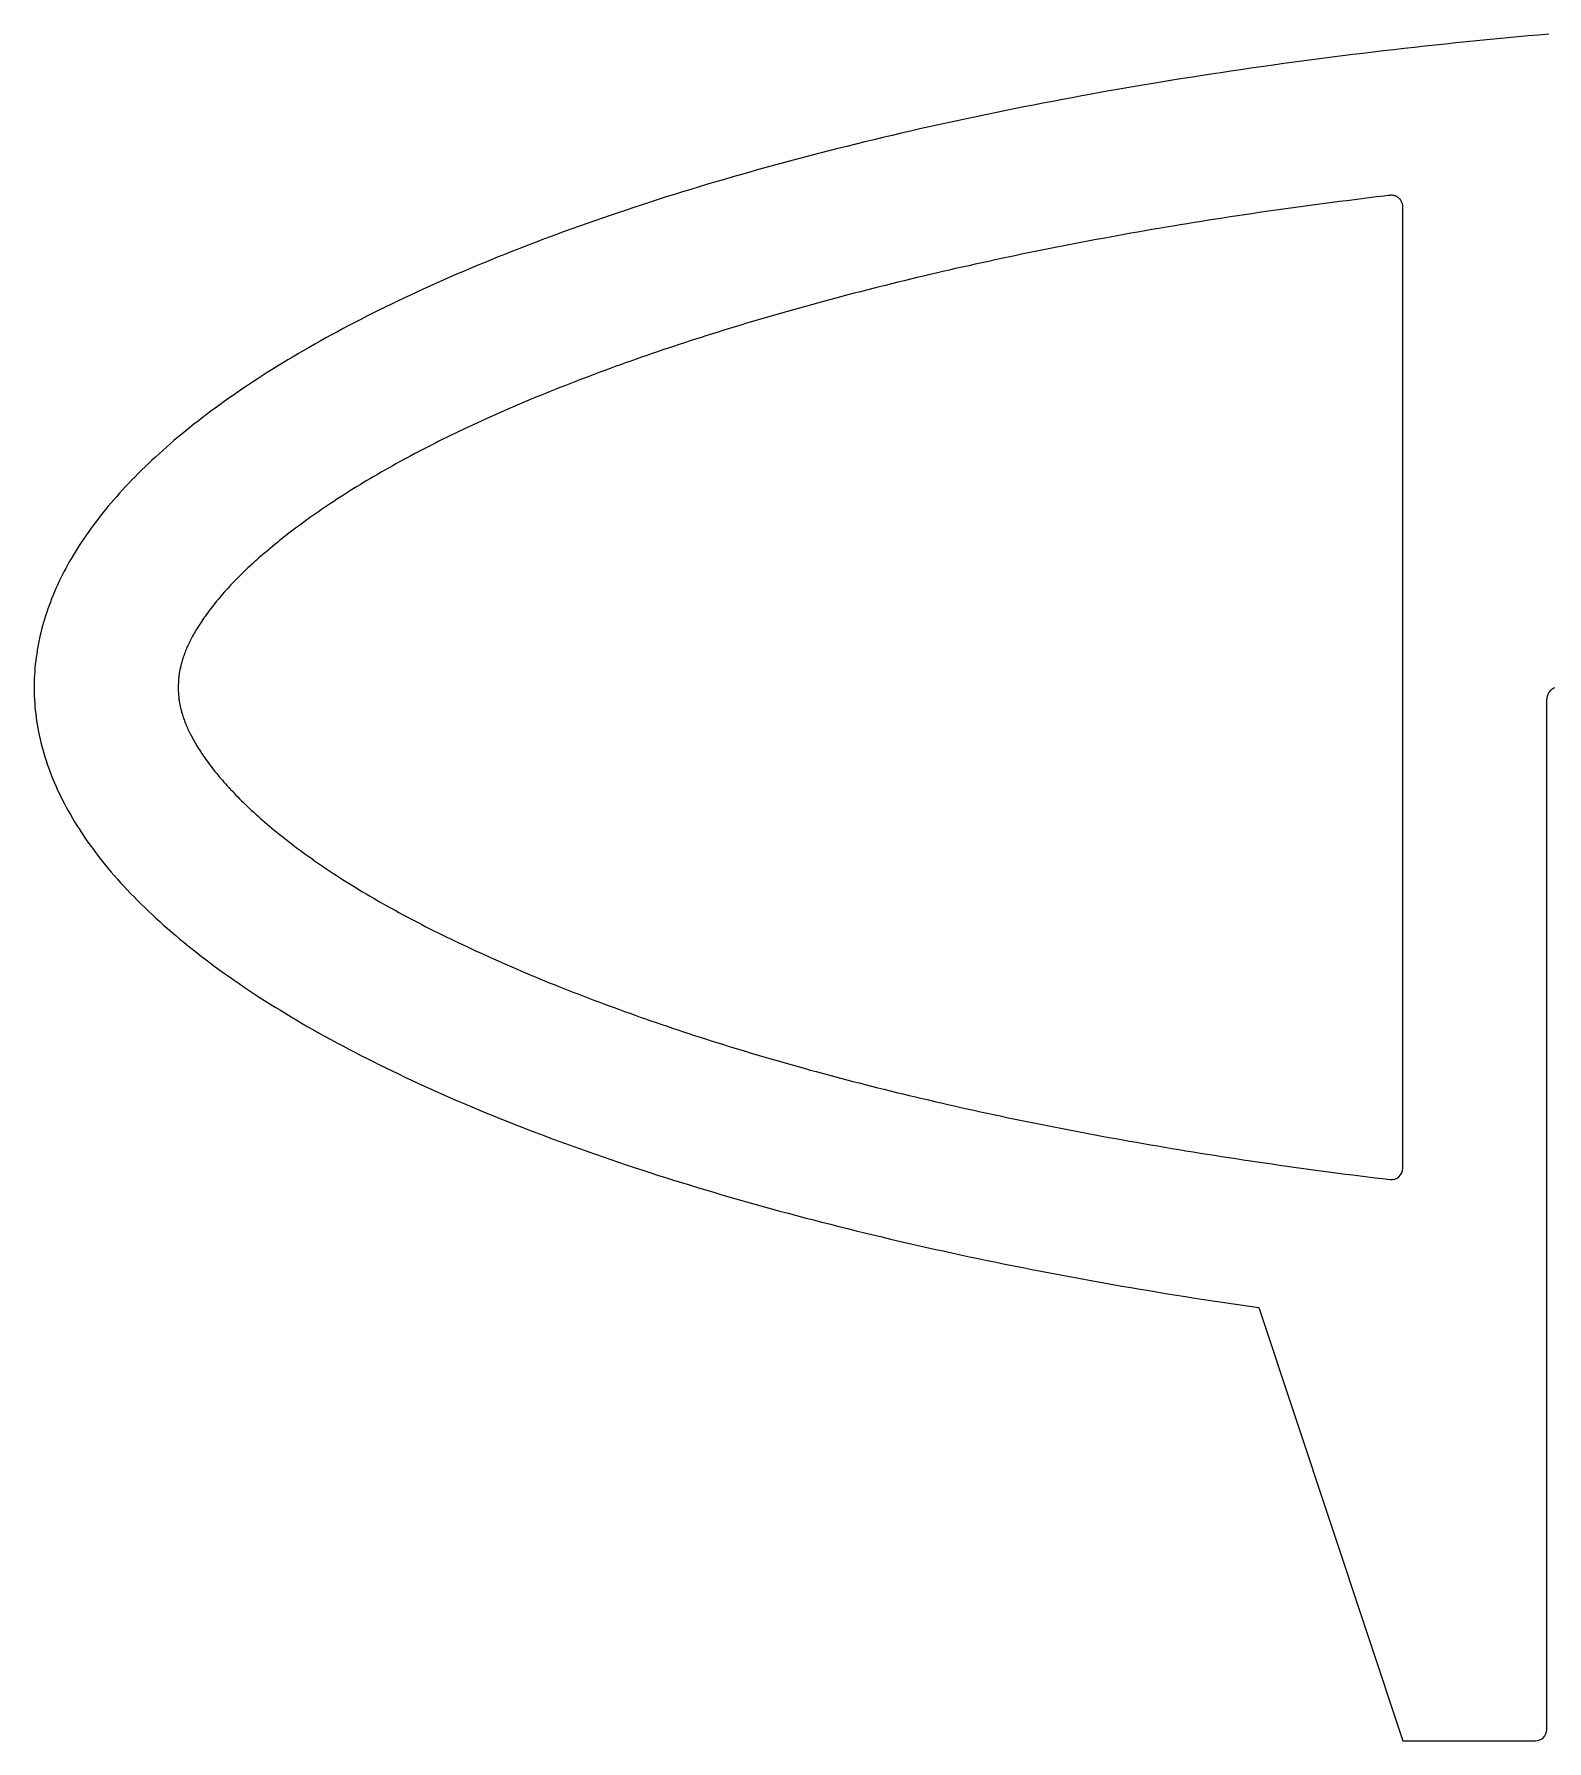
# Model space of a CAD drawing. Extents: x -44.4 to 44.5, y 21.3 to 59.4.
# Drawn here: x -44.36 to -11.02, y 21.34 to 58.97 of the extents above; entities that cross this region are included whole.
import ezdxf

# ---------------------------------------------------------------- set-up
doc = ezdxf.new("R2010")
doc.units = 0
doc.layers.get('0').update_dxf_attribs({"linetype": 'CONTINUOUS'})

msp = doc.modelspace()

# ---------------------------------------------------------------- linework, layer by layer
for p, q in [((-13.711, 58.708), (-13.938, 58.683)), ((-13.483, 58.733), (-13.711, 58.708)), ((-13.256, 58.757), (-13.483, 58.733)), ((-13.028, 58.781), (-13.256, 58.757)), ((-12.8, 58.804), (-13.028, 58.781)), ((-12.572, 58.827), (-12.8, 58.804)), ((-12.344, 58.849), (-12.572, 58.827)), ((-12.116, 58.871), (-12.344, 58.849)), ((-11.888, 58.893), (-12.116, 58.871)), ((-11.66, 58.914), (-11.888, 58.893)), ((-11.431, 58.935), (-11.66, 58.914)), ((-11.203, 58.955), (-11.431, 58.935)), ((-10.974, 58.975), (-11.203, 58.955)), ((-16.647, 58.348), (-16.871, 58.318)), ((-16.423, 58.379), (-16.647, 58.348)), ((-16.198, 58.409), (-16.423, 58.379)), ((-15.973, 58.438), (-16.198, 58.409)), ((-15.748, 58.467), (-15.973, 58.438)), ((-15.523, 58.495), (-15.748, 58.467)), ((-15.297, 58.524), (-15.523, 58.495)), ((-15.071, 58.551), (-15.297, 58.524)), ((-14.845, 58.578), (-15.071, 58.551)), ((-14.618, 58.605), (-14.845, 58.578)), ((-14.392, 58.632), (-14.618, 58.605)), ((-14.165, 58.657), (-14.392, 58.632)), ((-13.938, 58.683), (-14.165, 58.657)), ((-19.091, 57.987), (-19.311, 57.952)), ((-18.871, 58.022), (-19.091, 57.987)), ((-18.65, 58.057), (-18.871, 58.022)), ((-18.429, 58.091), (-18.65, 58.057)), ((-18.208, 58.124), (-18.429, 58.091)), ((-17.986, 58.158), (-18.208, 58.124)), ((-17.764, 58.191), (-17.986, 58.158)), ((-17.541, 58.223), (-17.764, 58.191)), ((-17.318, 58.255), (-17.541, 58.223)), ((-17.095, 58.287), (-17.318, 58.255)), ((-16.871, 58.318), (-17.095, 58.287)), ((-21.268, 57.614), (-21.483, 57.574)), ((-21.053, 57.653), (-21.268, 57.614)), ((-20.837, 57.692), (-21.053, 57.653)), ((-20.621, 57.73), (-20.837, 57.692)), ((-20.404, 57.768), (-20.621, 57.73)), ((-20.186, 57.806), (-20.404, 57.768)), ((-19.968, 57.843), (-20.186, 57.806)), ((-19.75, 57.879), (-19.968, 57.843)), ((-19.531, 57.916), (-19.75, 57.879)), ((-19.311, 57.952), (-19.531, 57.916)), ((-23.182, 57.242), (-23.391, 57.198)), ((-22.972, 57.285), (-23.182, 57.242)), ((-22.761, 57.327), (-22.972, 57.285)), ((-22.549, 57.369), (-22.761, 57.327)), ((-22.337, 57.411), (-22.549, 57.369)), ((-22.125, 57.452), (-22.337, 57.411)), ((-21.911, 57.493), (-22.125, 57.452)), ((-21.698, 57.534), (-21.911, 57.493)), ((-21.483, 57.574), (-21.698, 57.534)), ((-25.043, 56.837), (-25.247, 56.79)), ((-24.839, 56.884), (-25.043, 56.837)), ((-24.635, 56.93), (-24.839, 56.884)), ((-24.429, 56.976), (-24.635, 56.93)), ((-24.223, 57.021), (-24.429, 56.976)), ((-24.016, 57.066), (-24.223, 57.021)), ((-23.808, 57.11), (-24.016, 57.066)), ((-23.6, 57.155), (-23.808, 57.11)), ((-23.391, 57.198), (-23.6, 57.155)), ((-26.649, 56.451), (-26.846, 56.401)), ((-26.451, 56.501), (-26.649, 56.451)), ((-26.252, 56.55), (-26.451, 56.501)), ((-26.053, 56.599), (-26.252, 56.55)), ((-25.852, 56.647), (-26.053, 56.599)), ((-25.651, 56.695), (-25.852, 56.647)), ((-25.449, 56.743), (-25.651, 56.695)), ((-25.247, 56.79), (-25.449, 56.743)), ((-28.012, 56.094), (-28.203, 56.041)), ((-27.82, 56.146), (-28.012, 56.094)), ((-27.627, 56.197), (-27.82, 56.146)), ((-27.433, 56.249), (-27.627, 56.197)), ((-27.238, 56.3), (-27.433, 56.249)), ((-27.042, 56.351), (-27.238, 56.3)), ((-26.846, 56.401), (-27.042, 56.351)), ((-29.332, 55.719), (-29.517, 55.664)), ((-29.146, 55.773), (-29.332, 55.719)), ((-28.959, 55.827), (-29.146, 55.773)), ((-28.771, 55.881), (-28.959, 55.827)), ((-28.583, 55.935), (-28.771, 55.881)), ((-28.393, 55.988), (-28.583, 55.935)), ((-28.203, 56.041), (-28.393, 55.988)), ((-30.606, 55.327), (-30.784, 55.27)), ((-30.427, 55.384), (-30.606, 55.327)), ((-30.247, 55.44), (-30.427, 55.384)), ((-30.066, 55.497), (-30.247, 55.44)), ((-29.884, 55.553), (-30.066, 55.497)), ((-29.701, 55.608), (-29.884, 55.553)), ((-29.517, 55.664), (-29.701, 55.608)), ((-15.262, 55.324), (-15.426, 55.303)), ((-15.099, 55.344), (-15.262, 55.324)), ((-14.935, 55.365), (-15.099, 55.344)), ((-14.771, 55.385), (-14.935, 55.365)), ((-14.606, 55.404), (-14.771, 55.385)), ((-14.524, 55.414), (-14.606, 55.404)), ((-14.483, 55.419), (-14.524, 55.414)), ((-14.478, 55.42), (-14.483, 55.419)), ((-14.475, 55.42), (-14.478, 55.42)), ((-14.474, 55.42), (-14.475, 55.42)), ((-14.475, 55.42), (-14.475, 55.42)), ((-14.475, 55.42), (-14.475, 55.42)), ((-14.475, 55.42), (-14.475, 55.42)), ((-14.475, 55.42), (-14.475, 55.42)), ((-14.473, 55.42), (-14.474, 55.42)), ((-14.458, 55.421), (-14.473, 55.42)), ((-14.442, 55.422), (-14.458, 55.421)), ((-14.426, 55.421), (-14.442, 55.422)), ((-14.409, 55.419), (-14.426, 55.421)), ((-14.393, 55.416), (-14.409, 55.419)), ((-14.377, 55.412), (-14.393, 55.416)), ((-14.362, 55.407), (-14.377, 55.412)), ((-14.346, 55.401), (-14.362, 55.407)), ((-14.332, 55.394), (-14.346, 55.401)), ((-14.317, 55.386), (-14.332, 55.394)), ((-14.304, 55.378), (-14.317, 55.386)), ((-14.291, 55.368), (-14.304, 55.378)), ((-14.279, 55.358), (-14.291, 55.368)), ((-14.267, 55.347), (-14.279, 55.358)), ((-14.256, 55.335), (-14.267, 55.347)), ((-14.246, 55.323), (-14.256, 55.335)), ((-14.237, 55.31), (-14.246, 55.323)), ((-31.66, 54.979), (-31.832, 54.92)), ((-31.487, 55.038), (-31.66, 54.979)), ((-31.313, 55.096), (-31.487, 55.038)), ((-31.138, 55.154), (-31.313, 55.096)), ((-30.961, 55.212), (-31.138, 55.154)), ((-30.784, 55.27), (-30.961, 55.212)), ((-18, 54.943), (-18.158, 54.919)), ((-17.841, 54.967), (-18, 54.943)), ((-17.682, 54.991), (-17.841, 54.967)), ((-17.523, 55.015), (-17.682, 54.991)), ((-17.363, 55.039), (-17.523, 55.015)), ((-17.204, 55.062), (-17.363, 55.039)), ((-17.043, 55.085), (-17.204, 55.062)), ((-16.883, 55.108), (-17.043, 55.085)), ((-16.722, 55.13), (-16.883, 55.108)), ((-16.561, 55.153), (-16.722, 55.13)), ((-16.4, 55.175), (-16.561, 55.153)), ((-16.238, 55.197), (-16.4, 55.175)), ((-16.076, 55.219), (-16.238, 55.197)), ((-15.914, 55.24), (-16.076, 55.219)), ((-15.751, 55.261), (-15.914, 55.24)), ((-15.589, 55.282), (-15.751, 55.261)), ((-15.426, 55.303), (-15.589, 55.282)), ((-14.228, 55.296), (-14.237, 55.31)), ((-14.221, 55.281), (-14.228, 55.296)), ((-14.214, 55.266), (-14.221, 55.281)), ((-14.208, 55.251), (-14.214, 55.266)), ((-14.203, 55.235), (-14.208, 55.251)), ((-14.2, 55.219), (-14.203, 55.235)), ((-14.197, 55.203), (-14.2, 55.219)), ((-14.196, 55.187), (-14.197, 55.203)), ((-14.195, 55.172), (-14.196, 55.187)), ((-14.195, 44.57), (-14.195, 55.172)), ((-32.677, 54.62), (-32.843, 54.559)), ((-32.51, 54.68), (-32.677, 54.62)), ((-32.342, 54.741), (-32.51, 54.68)), ((-32.173, 54.801), (-32.342, 54.741)), ((-32.003, 54.86), (-32.173, 54.801)), ((-31.832, 54.92), (-32.003, 54.86)), ((-20.185, 54.583), (-20.339, 54.555)), ((-20.031, 54.61), (-20.185, 54.583)), ((-19.877, 54.637), (-20.031, 54.61)), ((-19.723, 54.664), (-19.877, 54.637)), ((-19.568, 54.69), (-19.723, 54.664)), ((-19.412, 54.716), (-19.568, 54.69)), ((-19.257, 54.742), (-19.412, 54.716)), ((-19.101, 54.768), (-19.257, 54.742)), ((-18.945, 54.794), (-19.101, 54.768)), ((-18.788, 54.819), (-18.945, 54.794)), ((-18.631, 54.845), (-18.788, 54.819)), ((-18.474, 54.87), (-18.631, 54.845)), ((-18.316, 54.894), (-18.474, 54.87)), ((-18.158, 54.919), (-18.316, 54.894)), ((-33.655, 54.25), (-33.815, 54.188)), ((-33.495, 54.313), (-33.655, 54.25)), ((-33.334, 54.375), (-33.495, 54.313)), ((-33.171, 54.436), (-33.334, 54.375)), ((-33.007, 54.498), (-33.171, 54.436)), ((-32.843, 54.559), (-33.007, 54.498)), ((-22.151, 54.21), (-22.3, 54.18)), ((-22.002, 54.24), (-22.151, 54.21)), ((-21.853, 54.27), (-22.002, 54.24)), ((-21.703, 54.299), (-21.853, 54.27)), ((-21.553, 54.329), (-21.703, 54.299)), ((-21.403, 54.358), (-21.553, 54.329)), ((-21.252, 54.387), (-21.403, 54.358)), ((-21.101, 54.415), (-21.252, 54.387)), ((-20.949, 54.444), (-21.101, 54.415)), ((-20.797, 54.472), (-20.949, 54.444)), ((-20.645, 54.5), (-20.797, 54.472)), ((-20.492, 54.528), (-20.645, 54.5)), ((-20.339, 54.555), (-20.492, 54.528)), ((-34.594, 53.872), (-34.746, 53.808)), ((-34.44, 53.935), (-34.594, 53.872)), ((-34.285, 53.999), (-34.44, 53.935)), ((-34.13, 54.062), (-34.285, 53.999)), ((-33.973, 54.125), (-34.13, 54.062)), ((-33.815, 54.188), (-33.973, 54.125)), ((-23.906, 53.836), (-24.05, 53.804)), ((-23.762, 53.869), (-23.906, 53.836)), ((-23.618, 53.901), (-23.762, 53.869)), ((-23.473, 53.933), (-23.618, 53.901)), ((-23.328, 53.964), (-23.473, 53.933)), ((-23.182, 53.996), (-23.328, 53.964)), ((-23.036, 54.027), (-23.182, 53.996)), ((-22.89, 54.058), (-23.036, 54.027)), ((-22.743, 54.089), (-22.89, 54.058)), ((-22.595, 54.12), (-22.743, 54.089)), ((-22.448, 54.15), (-22.595, 54.12)), ((-22.3, 54.18), (-22.448, 54.15)), ((-35.491, 53.484), (-35.637, 53.419)), ((-35.344, 53.549), (-35.491, 53.484)), ((-35.197, 53.614), (-35.344, 53.549)), ((-35.048, 53.679), (-35.197, 53.614)), ((-34.898, 53.743), (-35.048, 53.679)), ((-34.746, 53.808), (-34.898, 53.743)), ((-25.461, 53.47), (-25.599, 53.435)), ((-25.322, 53.504), (-25.461, 53.47)), ((-25.182, 53.538), (-25.322, 53.504)), ((-25.042, 53.572), (-25.182, 53.538)), ((-24.902, 53.606), (-25.042, 53.572)), ((-24.761, 53.639), (-24.902, 53.606)), ((-24.619, 53.673), (-24.761, 53.639)), ((-24.478, 53.706), (-24.619, 53.673)), ((-24.335, 53.739), (-24.478, 53.706)), ((-24.193, 53.771), (-24.335, 53.739)), ((-24.05, 53.804), (-24.193, 53.771)), ((-36.347, 53.088), (-36.485, 53.022)), ((-36.207, 53.155), (-36.347, 53.088)), ((-36.066, 53.221), (-36.207, 53.155)), ((-35.924, 53.287), (-36.066, 53.221)), ((-35.781, 53.353), (-35.924, 53.287)), ((-35.637, 53.419), (-35.781, 53.353)), ((-26.96, 53.082), (-27.094, 53.046)), ((-26.826, 53.118), (-26.96, 53.082)), ((-26.692, 53.154), (-26.826, 53.118)), ((-26.557, 53.19), (-26.692, 53.154)), ((-26.422, 53.225), (-26.557, 53.19)), ((-26.286, 53.261), (-26.422, 53.225)), ((-26.149, 53.296), (-26.286, 53.261)), ((-26.013, 53.331), (-26.149, 53.296)), ((-25.875, 53.366), (-26.013, 53.331)), ((-25.738, 53.401), (-25.875, 53.366)), ((-25.599, 53.435), (-25.738, 53.401)), ((-37.159, 52.686), (-37.29, 52.618)), ((-37.027, 52.753), (-37.159, 52.686)), ((-36.893, 52.821), (-37.027, 52.753)), ((-36.758, 52.888), (-36.893, 52.821)), ((-36.622, 52.955), (-36.758, 52.888)), ((-36.485, 53.022), (-36.622, 52.955)), ((-28.272, 52.713), (-28.401, 52.675)), ((-28.143, 52.75), (-28.272, 52.713)), ((-28.014, 52.788), (-28.143, 52.75)), ((-27.884, 52.825), (-28.014, 52.788)), ((-27.753, 52.862), (-27.884, 52.825)), ((-27.622, 52.899), (-27.753, 52.862)), ((-27.491, 52.936), (-27.622, 52.899)), ((-27.359, 52.973), (-27.491, 52.936)), ((-27.227, 53.01), (-27.359, 52.973)), ((-27.094, 53.046), (-27.227, 53.01)), ((-37.803, 52.345), (-37.928, 52.276)), ((-37.676, 52.413), (-37.803, 52.345)), ((-37.549, 52.482), (-37.676, 52.413)), ((-37.42, 52.55), (-37.549, 52.482)), ((-37.29, 52.618), (-37.42, 52.55)), ((-29.533, 52.328), (-29.657, 52.289)), ((-29.41, 52.367), (-29.533, 52.328)), ((-29.285, 52.406), (-29.41, 52.367)), ((-29.161, 52.445), (-29.285, 52.406)), ((-29.035, 52.484), (-29.161, 52.445)), ((-28.909, 52.522), (-29.035, 52.484)), ((-28.783, 52.561), (-28.909, 52.522)), ((-28.656, 52.599), (-28.783, 52.561)), ((-28.529, 52.637), (-28.656, 52.599)), ((-28.401, 52.675), (-28.529, 52.637)), ((-38.416, 52), (-38.535, 51.93)), ((-38.296, 52.069), (-38.416, 52)), ((-38.174, 52.138), (-38.296, 52.069)), ((-38.052, 52.207), (-38.174, 52.138)), ((-37.928, 52.276), (-38.052, 52.207)), ((-30.623, 51.97), (-30.741, 51.93)), ((-30.504, 52.011), (-30.623, 51.97)), ((-30.384, 52.051), (-30.504, 52.011)), ((-30.264, 52.091), (-30.384, 52.051)), ((-30.144, 52.131), (-30.264, 52.091)), ((-30.023, 52.17), (-30.144, 52.131)), ((-29.901, 52.21), (-30.023, 52.17)), ((-29.779, 52.25), (-29.901, 52.21)), ((-29.657, 52.289), (-29.779, 52.25)), ((-39.111, 51.581), (-39.222, 51.511)), ((-38.998, 51.651), (-39.111, 51.581)), ((-38.884, 51.721), (-38.998, 51.651)), ((-38.769, 51.791), (-38.884, 51.721)), ((-38.653, 51.861), (-38.769, 51.791)), ((-38.535, 51.93), (-38.653, 51.861)), ((-31.779, 51.56), (-31.892, 51.519)), ((-31.666, 51.602), (-31.779, 51.56)), ((-31.553, 51.643), (-31.666, 51.602)), ((-31.438, 51.685), (-31.553, 51.643)), ((-31.323, 51.726), (-31.438, 51.685)), ((-31.208, 51.767), (-31.323, 51.726)), ((-31.092, 51.808), (-31.208, 51.767)), ((-30.976, 51.849), (-31.092, 51.808)), ((-30.858, 51.889), (-30.976, 51.849)), ((-30.741, 51.93), (-30.858, 51.889)), ((-39.656, 51.228), (-39.761, 51.158)), ((-39.549, 51.299), (-39.656, 51.228)), ((-39.442, 51.37), (-39.549, 51.299)), ((-39.333, 51.44), (-39.442, 51.37)), ((-39.222, 51.511), (-39.333, 51.44)), ((-32.77, 51.182), (-32.878, 51.139)), ((-32.663, 51.224), (-32.77, 51.182)), ((-32.554, 51.267), (-32.663, 51.224)), ((-32.445, 51.309), (-32.554, 51.267)), ((-32.336, 51.351), (-32.445, 51.309)), ((-32.226, 51.393), (-32.336, 51.351)), ((-32.115, 51.435), (-32.226, 51.393)), ((-32.004, 51.477), (-32.115, 51.435)), ((-31.892, 51.519), (-32.004, 51.477)), ((-40.17, 50.873), (-40.269, 50.802)), ((-40.07, 50.945), (-40.17, 50.873)), ((-39.968, 51.016), (-40.07, 50.945)), ((-39.865, 51.087), (-39.968, 51.016)), ((-39.761, 51.158), (-39.865, 51.087)), ((-33.61, 50.838), (-33.712, 50.794)), ((-33.507, 50.881), (-33.61, 50.838)), ((-33.404, 50.924), (-33.507, 50.881)), ((-33.3, 50.967), (-33.404, 50.924)), ((-33.195, 51.01), (-33.3, 50.967)), ((-33.09, 51.053), (-33.195, 51.01)), ((-32.984, 51.096), (-33.09, 51.053)), ((-32.878, 51.139), (-32.984, 51.096)), ((-40.745, 50.444), (-40.837, 50.372)), ((-40.653, 50.516), (-40.745, 50.444)), ((-40.558, 50.588), (-40.653, 50.516)), ((-40.463, 50.659), (-40.558, 50.588)), ((-40.367, 50.731), (-40.463, 50.659)), ((-40.269, 50.802), (-40.367, 50.731)), ((-34.506, 50.443), (-34.603, 50.399)), ((-34.409, 50.488), (-34.506, 50.443)), ((-34.312, 50.532), (-34.409, 50.488)), ((-34.213, 50.576), (-34.312, 50.532)), ((-34.114, 50.62), (-34.213, 50.576)), ((-34.015, 50.663), (-34.114, 50.62)), ((-33.915, 50.707), (-34.015, 50.663)), ((-33.814, 50.751), (-33.915, 50.707)), ((-33.712, 50.794), (-33.814, 50.751)), ((-41.191, 50.085), (-41.276, 50.013)), ((-41.104, 50.157), (-41.191, 50.085)), ((-41.016, 50.229), (-41.104, 50.157)), ((-40.927, 50.301), (-41.016, 50.229)), ((-40.837, 50.372), (-40.927, 50.301)), ((-35.259, 50.087), (-35.35, 50.042)), ((-35.167, 50.132), (-35.259, 50.087)), ((-35.075, 50.177), (-35.167, 50.132)), ((-34.982, 50.221), (-35.075, 50.177)), ((-34.888, 50.266), (-34.982, 50.221)), ((-34.794, 50.31), (-34.888, 50.266)), ((-34.699, 50.355), (-34.794, 50.31)), ((-34.603, 50.399), (-34.699, 50.355)), ((-41.605, 49.724), (-41.684, 49.651)), ((-41.525, 49.796), (-41.605, 49.724)), ((-41.443, 49.868), (-41.525, 49.796)), ((-41.36, 49.94), (-41.443, 49.868)), ((-41.276, 50.013), (-41.36, 49.94)), ((-36.054, 49.68), (-36.138, 49.635)), ((-35.968, 49.726), (-36.054, 49.68)), ((-35.882, 49.771), (-35.968, 49.726)), ((-35.795, 49.817), (-35.882, 49.771)), ((-35.707, 49.862), (-35.795, 49.817)), ((-35.619, 49.907), (-35.707, 49.862)), ((-35.53, 49.952), (-35.619, 49.907)), ((-35.44, 49.997), (-35.53, 49.952)), ((-35.35, 50.042), (-35.44, 49.997)), ((-41.989, 49.362), (-42.062, 49.29)), ((-41.914, 49.434), (-41.989, 49.362)), ((-41.839, 49.507), (-41.914, 49.434)), ((-41.762, 49.579), (-41.839, 49.507)), ((-41.684, 49.651), (-41.762, 49.579)), ((-36.712, 49.315), (-36.791, 49.269)), ((-36.632, 49.361), (-36.712, 49.315)), ((-36.552, 49.406), (-36.632, 49.361)), ((-36.47, 49.452), (-36.552, 49.406)), ((-36.389, 49.498), (-36.47, 49.452)), ((-36.306, 49.544), (-36.389, 49.498)), ((-36.222, 49.589), (-36.306, 49.544)), ((-36.138, 49.635), (-36.222, 49.589)), ((-42.409, 48.927), (-42.474, 48.855)), ((-42.342, 49), (-42.409, 48.927)), ((-42.273, 49.072), (-42.342, 49)), ((-42.204, 49.145), (-42.273, 49.072)), ((-42.133, 49.217), (-42.204, 49.145)), ((-42.062, 49.29), (-42.133, 49.217)), ((-37.325, 48.948), (-37.398, 48.902)), ((-37.251, 48.994), (-37.325, 48.948)), ((-37.176, 49.04), (-37.251, 48.994)), ((-37.1, 49.086), (-37.176, 49.04)), ((-37.024, 49.131), (-37.1, 49.086)), ((-36.947, 49.177), (-37.024, 49.131)), ((-36.87, 49.223), (-36.947, 49.177)), ((-36.791, 49.269), (-36.87, 49.223)), ((-42.725, 48.565), (-42.785, 48.492)), ((-42.664, 48.637), (-42.725, 48.565)), ((-42.602, 48.71), (-42.664, 48.637)), ((-42.539, 48.782), (-42.602, 48.71)), ((-42.474, 48.855), (-42.539, 48.782)), ((-37.892, 48.581), (-37.959, 48.536)), ((-37.823, 48.627), (-37.892, 48.581)), ((-37.754, 48.673), (-37.823, 48.627)), ((-37.685, 48.719), (-37.754, 48.673)), ((-37.614, 48.764), (-37.685, 48.719)), ((-37.543, 48.81), (-37.614, 48.764)), ((-37.471, 48.856), (-37.543, 48.81)), ((-37.398, 48.902), (-37.471, 48.856)), ((-43.012, 48.203), (-43.066, 48.131)), ((-42.957, 48.275), (-43.012, 48.203)), ((-42.901, 48.348), (-42.957, 48.275)), ((-42.844, 48.42), (-42.901, 48.348)), ((-42.785, 48.492), (-42.844, 48.42)), ((-38.474, 48.172), (-38.535, 48.127)), ((-38.412, 48.217), (-38.474, 48.172)), ((-38.35, 48.263), (-38.412, 48.217)), ((-38.286, 48.308), (-38.35, 48.263)), ((-38.222, 48.353), (-38.286, 48.308)), ((-38.158, 48.399), (-38.222, 48.353)), ((-38.092, 48.444), (-38.158, 48.399)), ((-38.026, 48.49), (-38.092, 48.444)), ((-37.959, 48.536), (-38.026, 48.49)), ((-43.27, 47.842), (-43.318, 47.769)), ((-43.221, 47.914), (-43.27, 47.842)), ((-43.17, 47.986), (-43.221, 47.914)), ((-43.119, 48.058), (-43.17, 47.986)), ((-43.066, 48.131), (-43.119, 48.058)), ((-38.942, 47.814), (-38.997, 47.769)), ((-38.886, 47.858), (-38.942, 47.814)), ((-38.829, 47.903), (-38.886, 47.858)), ((-38.772, 47.947), (-38.829, 47.903)), ((-38.714, 47.992), (-38.772, 47.947)), ((-38.655, 48.037), (-38.714, 47.992)), ((-38.595, 48.082), (-38.655, 48.037)), ((-38.535, 48.127), (-38.595, 48.082)), ((-43.499, 47.481), (-43.541, 47.409)), ((-43.455, 47.553), (-43.499, 47.481)), ((-43.411, 47.625), (-43.455, 47.553)), ((-43.365, 47.697), (-43.411, 47.625)), ((-43.318, 47.769), (-43.365, 47.697)), ((-39.411, 47.419), (-39.46, 47.376)), ((-39.362, 47.462), (-39.411, 47.419)), ((-39.312, 47.506), (-39.362, 47.462)), ((-39.261, 47.549), (-39.312, 47.506)), ((-39.21, 47.593), (-39.261, 47.549)), ((-39.158, 47.637), (-39.21, 47.593)), ((-39.105, 47.681), (-39.158, 47.637)), ((-39.051, 47.725), (-39.105, 47.681)), ((-38.997, 47.769), (-39.051, 47.725)), ((-43.739, 47.045), (-43.775, 46.971)), ((-43.701, 47.118), (-43.739, 47.045)), ((-43.663, 47.191), (-43.701, 47.118)), ((-43.623, 47.264), (-43.663, 47.191)), ((-43.583, 47.337), (-43.623, 47.264)), ((-43.541, 47.409), (-43.583, 47.337)), ((-39.778, 47.078), (-39.821, 47.036)), ((-39.735, 47.12), (-39.778, 47.078)), ((-39.691, 47.162), (-39.735, 47.12)), ((-39.646, 47.205), (-39.691, 47.162)), ((-39.601, 47.247), (-39.646, 47.205)), ((-39.554, 47.29), (-39.601, 47.247)), ((-39.507, 47.333), (-39.554, 47.29)), ((-39.46, 47.376), (-39.507, 47.333)), ((-43.911, 46.676), (-43.942, 46.602)), ((-43.878, 46.75), (-43.911, 46.676)), ((-43.845, 46.824), (-43.878, 46.75)), ((-43.811, 46.898), (-43.845, 46.824)), ((-43.775, 46.971), (-43.811, 46.898)), ((-40.169, 46.668), (-40.204, 46.628)), ((-40.134, 46.708), (-40.169, 46.668)), ((-40.097, 46.748), (-40.134, 46.708)), ((-40.06, 46.789), (-40.097, 46.748)), ((-40.022, 46.83), (-40.06, 46.789)), ((-39.983, 46.871), (-40.022, 46.83)), ((-39.944, 46.912), (-39.983, 46.871)), ((-39.903, 46.953), (-39.944, 46.912)), ((-39.862, 46.994), (-39.903, 46.953)), ((-39.821, 47.036), (-39.862, 46.994)), ((-44.056, 46.303), (-44.081, 46.228)), ((-44.029, 46.378), (-44.056, 46.303)), ((-44.001, 46.453), (-44.029, 46.378)), ((-43.972, 46.527), (-44.001, 46.453)), ((-43.942, 46.602), (-43.972, 46.527)), ((-40.457, 46.319), (-40.485, 46.282)), ((-40.428, 46.356), (-40.457, 46.319)), ((-40.398, 46.394), (-40.428, 46.356)), ((-40.368, 46.433), (-40.398, 46.394)), ((-40.337, 46.471), (-40.368, 46.433)), ((-40.305, 46.51), (-40.337, 46.471)), ((-40.272, 46.549), (-40.305, 46.51)), ((-40.238, 46.589), (-40.272, 46.549)), ((-40.204, 46.628), (-40.238, 46.589)), ((-44.173, 45.925), (-44.193, 45.85)), ((-44.152, 46.001), (-44.173, 45.925)), ((-44.129, 46.077), (-44.152, 46.001)), ((-44.106, 46.152), (-44.129, 46.077)), ((-44.081, 46.228), (-44.106, 46.152)), ((-40.73, 45.93), (-40.751, 45.896)), ((-40.709, 45.963), (-40.73, 45.93)), ((-40.687, 45.997), (-40.709, 45.963)), ((-40.664, 46.032), (-40.687, 45.997)), ((-40.64, 46.066), (-40.664, 46.032)), ((-40.616, 46.102), (-40.64, 46.066)), ((-40.591, 46.137), (-40.616, 46.102)), ((-40.566, 46.173), (-40.591, 46.137)), ((-40.54, 46.209), (-40.566, 46.173)), ((-40.513, 46.245), (-40.54, 46.209)), ((-40.485, 46.282), (-40.513, 46.245)), ((-44.263, 45.544), (-44.277, 45.468)), ((-44.247, 45.621), (-44.263, 45.544)), ((-44.23, 45.697), (-44.247, 45.621)), ((-44.212, 45.774), (-44.23, 45.697)), ((-44.193, 45.85), (-44.212, 45.774)), ((-40.943, 45.55), (-40.958, 45.52)), ((-40.929, 45.58), (-40.943, 45.55)), ((-40.914, 45.61), (-40.929, 45.58)), ((-40.898, 45.641), (-40.914, 45.61)), ((-40.882, 45.672), (-40.898, 45.641)), ((-40.865, 45.703), (-40.882, 45.672)), ((-40.847, 45.735), (-40.865, 45.703)), ((-40.829, 45.766), (-40.847, 45.735)), ((-40.811, 45.798), (-40.829, 45.766)), ((-40.792, 45.831), (-40.811, 45.798)), ((-40.772, 45.863), (-40.792, 45.831)), ((-40.751, 45.896), (-40.772, 45.863)), ((-44.323, 45.16), (-44.332, 45.083)), ((-44.313, 45.237), (-44.323, 45.16)), ((-44.302, 45.314), (-44.313, 45.237)), ((-44.29, 45.391), (-44.302, 45.314)), ((-44.277, 45.468), (-44.29, 45.391)), ((-41.089, 45.184), (-41.097, 45.158)), ((-41.08, 45.211), (-41.089, 45.184)), ((-41.072, 45.238), (-41.08, 45.211)), ((-41.062, 45.265), (-41.072, 45.238)), ((-41.053, 45.292), (-41.062, 45.265)), ((-41.042, 45.32), (-41.053, 45.292)), ((-41.032, 45.348), (-41.042, 45.32)), ((-41.021, 45.376), (-41.032, 45.348)), ((-41.009, 45.404), (-41.021, 45.376)), ((-40.997, 45.433), (-41.009, 45.404)), ((-40.984, 45.462), (-40.997, 45.433)), ((-40.971, 45.491), (-40.984, 45.462)), ((-40.958, 45.52), (-40.971, 45.491)), ((-44.35, 44.85), (-44.354, 44.773)), ((-44.345, 44.928), (-44.35, 44.85)), ((-44.339, 45.005), (-44.345, 44.928)), ((-44.332, 45.083), (-44.339, 45.005)), ((-41.172, 44.788), (-41.174, 44.764)), ((-41.169, 44.811), (-41.172, 44.788)), ((-41.166, 44.834), (-41.169, 44.811)), ((-41.163, 44.858), (-41.166, 44.834)), ((-41.159, 44.882), (-41.163, 44.858)), ((-41.155, 44.906), (-41.159, 44.882)), ((-41.151, 44.93), (-41.155, 44.906)), ((-41.147, 44.955), (-41.151, 44.93)), ((-41.142, 44.98), (-41.147, 44.955)), ((-41.136, 45.004), (-41.142, 44.98)), ((-41.131, 45.029), (-41.136, 45.004)), ((-41.125, 45.055), (-41.131, 45.029)), ((-41.118, 45.08), (-41.125, 45.055)), ((-41.112, 45.106), (-41.118, 45.08)), ((-41.104, 45.132), (-41.112, 45.106)), ((-41.097, 45.158), (-41.104, 45.132)), ((-44.356, 44.695), (-44.358, 44.617)), ((-44.358, 44.617), (-44.358, 44.539)), ((-44.358, 44.539), (-44.357, 44.461)), ((-44.357, 44.461), (-44.354, 44.382)), ((-44.354, 44.773), (-44.356, 44.695)), ((-41.182, 44.629), (-41.183, 44.585)), ((-41.183, 44.585), (-41.183, 44.541)), ((-41.183, 44.541), (-41.181, 44.497)), ((-41.18, 44.673), (-41.182, 44.629)), ((-41.181, 44.497), (-41.179, 44.452)), ((-41.178, 44.718), (-41.18, 44.673)), ((-41.179, 44.452), (-41.176, 44.407)), ((-41.174, 44.764), (-41.178, 44.718)), ((-41.176, 44.407), (-41.172, 44.361)), ((-14.195, 33.968), (-14.195, 44.57)), ((-44.354, 44.382), (-44.351, 44.304)), ((-44.351, 44.304), (-44.346, 44.226)), ((-44.346, 44.226), (-44.34, 44.147)), ((-44.34, 44.147), (-44.332, 44.068)), ((-44.332, 44.068), (-44.324, 43.99)), ((-41.172, 44.361), (-41.17, 44.338)), ((-41.17, 44.338), (-41.167, 44.315)), ((-41.167, 44.315), (-41.164, 44.291)), ((-41.164, 44.291), (-41.16, 44.268)), ((-41.16, 44.268), (-41.156, 44.244)), ((-41.156, 44.244), (-41.152, 44.22)), ((-41.152, 44.22), (-41.148, 44.196)), ((-41.148, 44.196), (-41.143, 44.171)), ((-41.143, 44.171), (-41.138, 44.147)), ((-41.138, 44.147), (-41.132, 44.122)), ((-41.132, 44.122), (-41.127, 44.097)), ((-41.127, 44.097), (-41.12, 44.072)), ((-41.12, 44.072), (-41.114, 44.046)), ((-41.114, 44.046), (-41.107, 44.021)), ((-11.02, 21.593), (-11.02, 44.319)), ((-44.324, 43.99), (-44.314, 43.911)), ((-44.314, 43.911), (-44.303, 43.832)), ((-44.303, 43.832), (-44.29, 43.753)), ((-44.29, 43.753), (-44.277, 43.674)), ((-44.277, 43.674), (-44.262, 43.595)), ((-41.107, 44.021), (-41.099, 43.995)), ((-41.099, 43.995), (-41.091, 43.969)), ((-41.091, 43.969), (-41.083, 43.942)), ((-41.083, 43.942), (-41.074, 43.916)), ((-41.074, 43.916), (-41.065, 43.889)), ((-41.065, 43.889), (-41.055, 43.862)), ((-41.055, 43.862), (-41.045, 43.835)), ((-41.045, 43.835), (-41.035, 43.807)), ((-41.035, 43.807), (-41.024, 43.779)), ((-41.024, 43.779), (-41.012, 43.751)), ((-41.012, 43.751), (-41, 43.723)), ((-41, 43.723), (-40.988, 43.694)), ((-40.988, 43.694), (-40.975, 43.665)), ((-40.975, 43.665), (-40.961, 43.636)), ((-44.262, 43.595), (-44.246, 43.516)), ((-44.246, 43.516), (-44.228, 43.437)), ((-44.228, 43.437), (-44.209, 43.358)), ((-44.209, 43.358), (-44.189, 43.279)), ((-44.189, 43.279), (-44.168, 43.199)), ((-40.961, 43.636), (-40.947, 43.606)), ((-40.947, 43.606), (-40.933, 43.576)), ((-40.933, 43.576), (-40.918, 43.546)), ((-40.918, 43.546), (-40.902, 43.515)), ((-40.902, 43.515), (-40.886, 43.485)), ((-40.886, 43.485), (-40.869, 43.453)), ((-40.869, 43.453), (-40.852, 43.422)), ((-40.852, 43.422), (-40.834, 43.39)), ((-40.834, 43.39), (-40.816, 43.358)), ((-40.816, 43.358), (-40.797, 43.326)), ((-40.797, 43.326), (-40.777, 43.293)), ((-40.777, 43.293), (-40.757, 43.26)), ((-44.168, 43.199), (-44.146, 43.12)), ((-44.146, 43.12), (-44.122, 43.04)), ((-44.122, 43.04), (-44.096, 42.961)), ((-44.096, 42.961), (-44.07, 42.882)), ((-40.757, 43.26), (-40.736, 43.226)), ((-40.736, 43.226), (-40.714, 43.192)), ((-40.714, 43.192), (-40.692, 43.158)), ((-40.692, 43.158), (-40.669, 43.123)), ((-40.669, 43.123), (-40.646, 43.088)), ((-40.646, 43.088), (-40.622, 43.053)), ((-40.622, 43.053), (-40.597, 43.017)), ((-40.597, 43.017), (-40.571, 42.981)), ((-40.571, 42.981), (-40.545, 42.944)), ((-40.545, 42.944), (-40.518, 42.907)), ((-40.518, 42.907), (-40.491, 42.87)), ((-44.07, 42.882), (-44.042, 42.802)), ((-44.042, 42.802), (-44.013, 42.723)), ((-44.013, 42.723), (-43.982, 42.643)), ((-43.982, 42.643), (-43.951, 42.563)), ((-43.951, 42.563), (-43.918, 42.484)), ((-40.491, 42.87), (-40.463, 42.833)), ((-40.463, 42.833), (-40.434, 42.795)), ((-40.434, 42.795), (-40.404, 42.757)), ((-40.404, 42.757), (-40.373, 42.718)), ((-40.373, 42.718), (-40.342, 42.68)), ((-40.342, 42.68), (-40.31, 42.641)), ((-40.31, 42.641), (-40.278, 42.602)), ((-40.278, 42.602), (-40.244, 42.562)), ((-40.244, 42.562), (-40.21, 42.523)), ((-43.918, 42.484), (-43.883, 42.404)), ((-43.883, 42.404), (-43.848, 42.325)), ((-43.848, 42.325), (-43.811, 42.245)), ((-43.811, 42.245), (-43.772, 42.165)), ((-43.772, 42.165), (-43.732, 42.086)), ((-40.21, 42.523), (-40.175, 42.483)), ((-40.175, 42.483), (-40.14, 42.443)), ((-40.14, 42.443), (-40.103, 42.403)), ((-40.103, 42.403), (-40.066, 42.362)), ((-40.066, 42.362), (-40.029, 42.321)), ((-40.029, 42.321), (-39.99, 42.28)), ((-39.99, 42.28), (-39.951, 42.239)), ((-39.951, 42.239), (-39.911, 42.198)), ((-39.911, 42.198), (-39.87, 42.156)), ((-39.87, 42.156), (-39.829, 42.115)), ((-43.732, 42.086), (-43.691, 42.006)), ((-43.691, 42.006), (-43.649, 41.927)), ((-43.649, 41.927), (-43.605, 41.847)), ((-43.605, 41.847), (-43.56, 41.767)), ((-39.829, 42.115), (-39.786, 42.073)), ((-39.786, 42.073), (-39.744, 42.031)), ((-39.744, 42.031), (-39.7, 41.988)), ((-39.7, 41.988), (-39.656, 41.946)), ((-39.656, 41.946), (-39.61, 41.903)), ((-39.61, 41.903), (-39.565, 41.86)), ((-39.565, 41.86), (-39.518, 41.817)), ((-39.518, 41.817), (-39.471, 41.774)), ((-39.471, 41.774), (-39.422, 41.731)), ((-43.56, 41.767), (-43.514, 41.688)), ((-43.514, 41.688), (-43.466, 41.608)), ((-43.466, 41.608), (-43.418, 41.529)), ((-43.418, 41.529), (-43.367, 41.449)), ((-43.367, 41.449), (-43.316, 41.37)), ((-39.422, 41.731), (-39.374, 41.687)), ((-39.374, 41.687), (-39.324, 41.644)), ((-39.324, 41.644), (-39.274, 41.6)), ((-39.274, 41.6), (-39.223, 41.556)), ((-39.223, 41.556), (-39.171, 41.512)), ((-39.171, 41.512), (-39.118, 41.468)), ((-39.118, 41.468), (-39.065, 41.424)), ((-39.065, 41.424), (-39.011, 41.379)), ((-43.316, 41.37), (-43.263, 41.291)), ((-43.263, 41.291), (-43.208, 41.211)), ((-43.208, 41.211), (-43.152, 41.132)), ((-43.152, 41.132), (-43.095, 41.053)), ((-43.095, 41.053), (-43.037, 40.973)), ((-39.011, 41.379), (-38.956, 41.335)), ((-38.956, 41.335), (-38.901, 41.29)), ((-38.901, 41.29), (-38.844, 41.246)), ((-38.844, 41.246), (-38.787, 41.201)), ((-38.787, 41.201), (-38.73, 41.156)), ((-38.73, 41.156), (-38.671, 41.111)), ((-38.671, 41.111), (-38.612, 41.066)), ((-38.612, 41.066), (-38.552, 41.021)), ((-38.552, 41.021), (-38.491, 40.976)), ((-43.037, 40.973), (-42.977, 40.894)), ((-42.977, 40.894), (-42.916, 40.815)), ((-42.916, 40.815), (-42.854, 40.736)), ((-42.854, 40.736), (-42.79, 40.657)), ((-42.79, 40.657), (-42.725, 40.578)), ((-38.491, 40.976), (-38.43, 40.931)), ((-38.43, 40.931), (-38.367, 40.885)), ((-38.367, 40.885), (-38.304, 40.84)), ((-38.304, 40.84), (-38.241, 40.795)), ((-38.241, 40.795), (-38.176, 40.749)), ((-38.176, 40.749), (-38.111, 40.704)), ((-38.111, 40.704), (-38.045, 40.658)), ((-38.045, 40.658), (-37.978, 40.612)), ((-42.725, 40.578), (-42.659, 40.499)), ((-42.659, 40.499), (-42.591, 40.421)), ((-42.591, 40.421), (-42.522, 40.342)), ((-42.522, 40.342), (-42.452, 40.263)), ((-37.978, 40.612), (-37.91, 40.567)), ((-37.91, 40.567), (-37.842, 40.521)), ((-37.842, 40.521), (-37.773, 40.476)), ((-37.773, 40.476), (-37.703, 40.43)), ((-37.703, 40.43), (-37.633, 40.384)), ((-37.633, 40.384), (-37.561, 40.339)), ((-37.561, 40.339), (-37.489, 40.293)), ((-37.489, 40.293), (-37.416, 40.248)), ((-42.452, 40.263), (-42.38, 40.185)), ((-42.38, 40.185), (-42.307, 40.107)), ((-42.307, 40.107), (-42.233, 40.028)), ((-42.233, 40.028), (-42.157, 39.95)), ((-42.157, 39.95), (-42.08, 39.872)), ((-37.416, 40.248), (-37.343, 40.202)), ((-37.343, 40.202), (-37.269, 40.156)), ((-37.269, 40.156), (-37.194, 40.111)), ((-37.194, 40.111), (-37.118, 40.065)), ((-37.118, 40.065), (-37.042, 40.02)), ((-37.042, 40.02), (-36.965, 39.974)), ((-36.965, 39.974), (-36.887, 39.929)), ((-36.887, 39.929), (-36.808, 39.883)), ((-42.08, 39.872), (-42.002, 39.794)), ((-42.002, 39.794), (-41.922, 39.716)), ((-41.922, 39.716), (-41.841, 39.638)), ((-41.841, 39.638), (-41.759, 39.561)), ((-41.759, 39.561), (-41.675, 39.483)), ((-36.808, 39.883), (-36.729, 39.838)), ((-36.729, 39.838), (-36.649, 39.792)), ((-36.649, 39.792), (-36.568, 39.747)), ((-36.568, 39.747), (-36.487, 39.702)), ((-36.487, 39.702), (-36.405, 39.656)), ((-36.405, 39.656), (-36.322, 39.611)), ((-36.322, 39.611), (-36.239, 39.566)), ((-36.239, 39.566), (-36.155, 39.521)), ((-36.155, 39.521), (-36.07, 39.475)), ((-41.675, 39.483), (-41.59, 39.406)), ((-41.59, 39.406), (-41.504, 39.329)), ((-41.504, 39.329), (-41.416, 39.252)), ((-41.416, 39.252), (-41.327, 39.175)), ((-41.327, 39.175), (-41.237, 39.098)), ((-36.07, 39.475), (-35.984, 39.43)), ((-35.984, 39.43), (-35.898, 39.385)), ((-35.898, 39.385), (-35.811, 39.34)), ((-35.811, 39.34), (-35.723, 39.295)), ((-35.723, 39.295), (-35.635, 39.25)), ((-35.635, 39.25), (-35.546, 39.205)), ((-35.546, 39.205), (-35.457, 39.16)), ((-35.457, 39.16), (-35.366, 39.116)), ((-41.237, 39.098), (-41.146, 39.021)), ((-41.146, 39.021), (-41.053, 38.945)), ((-41.053, 38.945), (-40.959, 38.868)), ((-40.959, 38.868), (-40.864, 38.792)), ((-40.864, 38.792), (-40.767, 38.716)), ((-35.366, 39.116), (-35.275, 39.071)), ((-35.275, 39.071), (-35.184, 39.026)), ((-35.184, 39.026), (-35.091, 38.981)), ((-35.091, 38.981), (-34.998, 38.937)), ((-34.998, 38.937), (-34.905, 38.892)), ((-34.905, 38.892), (-34.811, 38.848)), ((-34.811, 38.848), (-34.716, 38.804)), ((-34.716, 38.804), (-34.62, 38.759)), ((-40.767, 38.716), (-40.669, 38.64)), ((-40.669, 38.64), (-40.57, 38.564)), ((-40.57, 38.564), (-40.469, 38.489)), ((-40.469, 38.489), (-40.368, 38.413)), ((-40.368, 38.413), (-40.265, 38.338)), ((-34.62, 38.759), (-34.524, 38.715)), ((-34.524, 38.715), (-34.427, 38.671)), ((-34.427, 38.671), (-34.329, 38.627)), ((-34.329, 38.627), (-34.231, 38.583)), ((-34.231, 38.583), (-34.132, 38.539)), ((-34.132, 38.539), (-34.033, 38.495)), ((-34.033, 38.495), (-33.933, 38.451)), ((-33.933, 38.451), (-33.832, 38.407)), ((-33.832, 38.407), (-33.731, 38.363)), ((-40.265, 38.338), (-40.16, 38.263)), ((-40.16, 38.263), (-40.055, 38.188)), ((-40.055, 38.188), (-39.948, 38.114)), ((-39.948, 38.114), (-39.84, 38.039)), ((-39.84, 38.039), (-39.731, 37.965)), ((-33.731, 38.363), (-33.629, 38.32)), ((-33.629, 38.32), (-33.526, 38.276)), ((-33.526, 38.276), (-33.423, 38.233)), ((-33.423, 38.233), (-33.319, 38.19)), ((-33.319, 38.19), (-33.215, 38.146)), ((-33.215, 38.146), (-33.11, 38.103)), ((-33.11, 38.103), (-33.004, 38.06)), ((-33.004, 38.06), (-32.898, 38.017)), ((-32.898, 38.017), (-32.791, 37.974)), ((-39.731, 37.965), (-39.62, 37.891)), ((-39.62, 37.891), (-39.508, 37.817)), ((-39.508, 37.817), (-39.396, 37.743)), ((-39.396, 37.743), (-39.281, 37.67)), ((-39.281, 37.67), (-39.166, 37.597)), ((-32.791, 37.974), (-32.683, 37.932)), ((-32.683, 37.932), (-32.575, 37.889)), ((-32.575, 37.889), (-32.466, 37.846)), ((-32.466, 37.846), (-32.357, 37.804)), ((-32.357, 37.804), (-32.247, 37.762)), ((-32.247, 37.762), (-32.136, 37.719)), ((-32.136, 37.719), (-32.025, 37.677)), ((-32.025, 37.677), (-31.914, 37.635)), ((-31.914, 37.635), (-31.801, 37.593)), ((-39.166, 37.597), (-39.049, 37.524)), ((-39.049, 37.524), (-38.931, 37.451)), ((-38.931, 37.451), (-38.812, 37.378)), ((-38.812, 37.378), (-38.692, 37.306)), ((-38.692, 37.306), (-38.571, 37.234)), ((-31.801, 37.593), (-31.688, 37.552)), ((-31.688, 37.552), (-31.575, 37.51)), ((-31.575, 37.51), (-31.461, 37.468)), ((-31.461, 37.468), (-31.346, 37.427)), ((-31.346, 37.427), (-31.231, 37.385)), ((-31.231, 37.385), (-31.115, 37.344)), ((-31.115, 37.344), (-30.999, 37.303)), ((-30.999, 37.303), (-30.882, 37.262)), ((-30.882, 37.262), (-30.765, 37.221)), ((-38.571, 37.234), (-38.448, 37.162)), ((-38.448, 37.162), (-38.324, 37.09)), ((-38.324, 37.09), (-38.199, 37.019)), ((-38.199, 37.019), (-38.073, 36.948)), ((-38.073, 36.948), (-37.946, 36.877)), ((-30.765, 37.221), (-30.647, 37.181)), ((-30.647, 37.181), (-30.528, 37.14)), ((-30.528, 37.14), (-30.409, 37.1)), ((-30.409, 37.1), (-30.289, 37.059)), ((-30.289, 37.059), (-30.169, 37.019)), ((-30.169, 37.019), (-30.048, 36.979)), ((-30.048, 36.979), (-29.927, 36.939)), ((-29.927, 36.939), (-29.805, 36.899)), ((-29.805, 36.899), (-29.682, 36.86)), ((-37.946, 36.877), (-37.817, 36.806)), ((-37.817, 36.806), (-37.688, 36.736)), ((-37.688, 36.736), (-37.557, 36.666)), ((-37.557, 36.666), (-37.425, 36.596)), ((-37.425, 36.596), (-37.292, 36.526)), ((-37.292, 36.526), (-37.158, 36.457)), ((-29.682, 36.86), (-29.559, 36.82)), ((-29.559, 36.82), (-29.436, 36.781)), ((-29.436, 36.781), (-29.312, 36.742)), ((-29.312, 36.742), (-29.187, 36.702)), ((-29.187, 36.702), (-29.062, 36.664)), ((-29.062, 36.664), (-28.936, 36.625)), ((-28.936, 36.625), (-28.81, 36.586)), ((-28.81, 36.586), (-28.683, 36.548)), ((-28.683, 36.548), (-28.556, 36.509)), ((-28.556, 36.509), (-28.428, 36.471)), ((-37.158, 36.457), (-37.022, 36.388)), ((-37.022, 36.388), (-36.886, 36.319)), ((-36.886, 36.319), (-36.749, 36.251)), ((-36.749, 36.251), (-36.61, 36.182)), ((-36.61, 36.182), (-36.47, 36.114)), ((-28.428, 36.471), (-28.3, 36.433)), ((-28.3, 36.433), (-28.171, 36.396)), ((-28.171, 36.396), (-28.042, 36.358)), ((-28.042, 36.358), (-27.912, 36.32)), ((-27.912, 36.32), (-27.782, 36.283)), ((-27.782, 36.283), (-27.651, 36.246)), ((-27.651, 36.246), (-27.519, 36.209)), ((-27.519, 36.209), (-27.387, 36.172)), ((-27.387, 36.172), (-27.255, 36.135)), ((-27.255, 36.135), (-27.122, 36.099)), ((-36.47, 36.114), (-36.33, 36.047)), ((-36.33, 36.047), (-36.188, 35.979)), ((-36.188, 35.979), (-36.045, 35.912)), ((-36.045, 35.912), (-35.901, 35.845)), ((-35.901, 35.845), (-35.756, 35.779)), ((-35.756, 35.779), (-35.61, 35.712)), ((-27.122, 36.099), (-26.989, 36.063)), ((-26.989, 36.063), (-26.855, 36.027)), ((-26.855, 36.027), (-26.721, 35.991)), ((-26.721, 35.991), (-26.586, 35.955)), ((-26.586, 35.955), (-26.451, 35.919)), ((-26.451, 35.919), (-26.315, 35.884)), ((-26.315, 35.884), (-26.179, 35.849)), ((-26.179, 35.849), (-26.042, 35.814)), ((-26.042, 35.814), (-25.905, 35.779)), ((-25.905, 35.779), (-25.767, 35.744)), ((-35.61, 35.712), (-35.463, 35.646)), ((-35.463, 35.646), (-35.315, 35.581)), ((-35.315, 35.581), (-35.166, 35.516)), ((-35.166, 35.516), (-35.016, 35.45)), ((-35.016, 35.45), (-34.865, 35.386)), ((-34.865, 35.386), (-34.713, 35.321)), ((-25.767, 35.744), (-25.629, 35.71)), ((-25.629, 35.71), (-25.49, 35.675)), ((-25.49, 35.675), (-25.351, 35.641)), ((-25.351, 35.641), (-25.212, 35.608)), ((-25.212, 35.608), (-25.072, 35.574)), ((-25.072, 35.574), (-24.931, 35.54)), ((-24.931, 35.54), (-24.79, 35.507)), ((-24.79, 35.507), (-24.649, 35.474)), ((-24.649, 35.474), (-24.507, 35.441)), ((-24.507, 35.441), (-24.365, 35.408)), ((-24.365, 35.408), (-24.222, 35.375)), ((-24.222, 35.375), (-24.079, 35.343)), ((-34.713, 35.321), (-34.56, 35.257)), ((-34.56, 35.257), (-34.406, 35.194)), ((-34.406, 35.194), (-34.251, 35.13)), ((-34.251, 35.13), (-34.095, 35.067)), ((-34.095, 35.067), (-33.938, 35.004)), ((-33.938, 35.004), (-33.78, 34.942)), ((-24.079, 35.343), (-23.936, 35.311)), ((-23.936, 35.311), (-23.792, 35.279)), ((-23.792, 35.279), (-23.647, 35.247)), ((-23.647, 35.247), (-23.503, 35.215)), ((-23.503, 35.215), (-23.357, 35.184)), ((-23.357, 35.184), (-23.212, 35.153)), ((-23.212, 35.153), (-23.066, 35.121)), ((-23.066, 35.121), (-22.919, 35.091)), ((-22.919, 35.091), (-22.772, 35.06)), ((-22.772, 35.06), (-22.625, 35.029)), ((-22.625, 35.029), (-22.477, 34.999)), ((-22.477, 34.999), (-22.329, 34.969)), ((-33.78, 34.942), (-33.622, 34.88)), ((-33.622, 34.88), (-33.462, 34.818)), ((-33.462, 34.818), (-33.302, 34.756)), ((-33.302, 34.756), (-33.14, 34.695)), ((-33.14, 34.695), (-32.978, 34.634)), ((-32.978, 34.634), (-32.815, 34.574)), ((-22.329, 34.969), (-22.181, 34.939)), ((-22.181, 34.939), (-22.032, 34.909)), ((-22.032, 34.909), (-21.882, 34.88)), ((-21.882, 34.88), (-21.733, 34.85)), ((-21.733, 34.85), (-21.583, 34.821)), ((-21.583, 34.821), (-21.432, 34.792)), ((-21.432, 34.792), (-21.281, 34.764)), ((-21.281, 34.764), (-21.13, 34.735)), ((-21.13, 34.735), (-20.978, 34.707)), ((-20.978, 34.707), (-20.826, 34.678)), ((-20.826, 34.678), (-20.674, 34.65)), ((-20.674, 34.65), (-20.521, 34.623)), ((-20.521, 34.623), (-20.368, 34.595)), ((-32.815, 34.574), (-32.65, 34.514)), ((-32.65, 34.514), (-32.486, 34.454)), ((-32.486, 34.454), (-32.32, 34.394)), ((-32.32, 34.394), (-32.153, 34.335)), ((-32.153, 34.335), (-31.986, 34.277)), ((-31.986, 34.277), (-31.817, 34.218)), ((-20.368, 34.595), (-20.215, 34.568)), ((-20.215, 34.568), (-20.061, 34.541)), ((-20.061, 34.541), (-19.907, 34.514)), ((-19.907, 34.514), (-19.752, 34.487)), ((-19.752, 34.487), (-19.598, 34.46)), ((-19.598, 34.46), (-19.442, 34.434)), ((-19.442, 34.434), (-19.287, 34.408)), ((-19.287, 34.408), (-19.131, 34.382)), ((-19.131, 34.382), (-18.975, 34.356)), ((-18.975, 34.356), (-18.818, 34.331)), ((-18.818, 34.331), (-18.661, 34.305)), ((-18.661, 34.305), (-18.504, 34.28)), ((-18.504, 34.28), (-18.347, 34.255)), ((-18.347, 34.255), (-18.189, 34.23)), ((-31.817, 34.218), (-31.648, 34.16)), ((-31.648, 34.16), (-31.478, 34.103)), ((-31.478, 34.103), (-31.307, 34.045)), ((-31.307, 34.045), (-31.136, 33.988)), ((-31.136, 33.988), (-30.964, 33.932)), ((-30.964, 33.932), (-30.791, 33.875)), ((-30.791, 33.875), (-30.617, 33.82)), ((-18.189, 34.23), (-18.031, 34.206)), ((-18.031, 34.206), (-17.872, 34.182)), ((-17.872, 34.182), (-17.713, 34.158)), ((-17.713, 34.158), (-17.554, 34.134)), ((-17.554, 34.134), (-17.395, 34.11)), ((-17.395, 34.11), (-17.235, 34.087)), ((-17.235, 34.087), (-17.075, 34.063)), ((-17.075, 34.063), (-16.914, 34.04)), ((-16.914, 34.04), (-16.754, 34.017)), ((-16.754, 34.017), (-16.593, 33.995)), ((-16.593, 33.995), (-16.432, 33.972)), ((-16.432, 33.972), (-16.27, 33.95)), ((-16.27, 33.95), (-16.108, 33.928)), ((-16.108, 33.928), (-15.946, 33.906)), ((-15.946, 33.906), (-15.784, 33.885)), ((-15.784, 33.885), (-15.621, 33.863)), ((-30.617, 33.82), (-30.442, 33.764)), ((-30.442, 33.764), (-30.267, 33.709)), ((-30.267, 33.709), (-30.091, 33.654)), ((-30.091, 33.654), (-29.914, 33.6)), ((-29.914, 33.6), (-29.737, 33.546)), ((-29.737, 33.546), (-29.559, 33.492)), ((-15.621, 33.863), (-15.458, 33.842)), ((-15.458, 33.842), (-15.295, 33.821)), ((-15.295, 33.821), (-15.132, 33.801)), ((-15.132, 33.801), (-14.968, 33.78)), ((-14.968, 33.78), (-14.804, 33.76)), ((-14.804, 33.76), (-14.64, 33.74)), ((-14.64, 33.74), (-14.475, 33.72)), ((-29.559, 33.492), (-29.38, 33.439)), ((-29.38, 33.439), (-29.2, 33.386)), ((-29.2, 33.386), (-29.02, 33.333)), ((-29.02, 33.333), (-28.839, 33.281)), ((-28.839, 33.281), (-28.658, 33.229)), ((-28.658, 33.229), (-28.476, 33.178)), ((-28.476, 33.178), (-28.293, 33.127)), ((-28.293, 33.127), (-28.11, 33.076)), ((-28.11, 33.076), (-27.926, 33.026)), ((-27.926, 33.026), (-27.741, 32.976)), ((-27.741, 32.976), (-27.556, 32.927)), ((-27.556, 32.927), (-27.37, 32.878)), ((-27.37, 32.878), (-27.184, 32.829)), ((-27.184, 32.829), (-26.997, 32.781)), ((-26.997, 32.781), (-26.81, 32.733)), ((-26.81, 32.733), (-26.622, 32.685)), ((-26.622, 32.685), (-26.433, 32.638)), ((-26.433, 32.638), (-26.244, 32.591)), ((-26.244, 32.591), (-26.055, 32.545)), ((-26.055, 32.545), (-25.865, 32.499)), ((-25.865, 32.499), (-25.674, 32.453)), ((-25.674, 32.453), (-25.483, 32.408)), ((-25.483, 32.408), (-25.292, 32.363)), ((-25.292, 32.363), (-25.1, 32.319)), ((-25.1, 32.319), (-24.908, 32.275)), ((-24.908, 32.275), (-24.715, 32.231)), ((-24.715, 32.231), (-24.522, 32.188)), ((-24.522, 32.188), (-24.328, 32.145)), ((-24.328, 32.145), (-24.134, 32.103)), ((-24.134, 32.103), (-23.94, 32.061)), ((-23.94, 32.061), (-23.745, 32.019)), ((-23.745, 32.019), (-23.55, 31.978)), ((-23.55, 31.978), (-23.355, 31.937)), ((-23.355, 31.937), (-23.159, 31.897)), ((-23.159, 31.897), (-22.963, 31.857)), ((-22.963, 31.857), (-22.766, 31.817)), ((-22.766, 31.817), (-22.57, 31.778)), ((-22.57, 31.778), (-22.372, 31.739)), ((-22.372, 31.739), (-22.175, 31.7)), ((-22.175, 31.7), (-21.977, 31.662)), ((-21.977, 31.662), (-21.779, 31.625)), ((-21.779, 31.625), (-21.581, 31.587)), ((-21.581, 31.587), (-21.382, 31.551)), ((-21.382, 31.551), (-21.184, 31.514)), ((-21.184, 31.514), (-20.984, 31.478)), ((-20.984, 31.478), (-20.785, 31.442)), ((-20.785, 31.442), (-20.586, 31.407)), ((-20.586, 31.407), (-20.386, 31.372)), ((-20.386, 31.372), (-20.186, 31.338)), ((-20.186, 31.338), (-19.986, 31.303)), ((-19.986, 31.303), (-19.786, 31.27)), ((-19.786, 31.27), (-19.585, 31.236)), ((-19.585, 31.236), (-19.384, 31.203)), ((-19.384, 31.203), (-19.184, 31.171)), ((-19.184, 31.171), (-18.983, 31.139)), ((-18.983, 31.139), (-18.781, 31.107)), ((-18.781, 31.107), (-18.58, 31.076)), ((-18.58, 31.076), (-18.379, 31.045)), ((-18.379, 31.045), (-18.177, 31.014)), ((-18.177, 31.014), (-17.976, 30.984)), ((-17.976, 30.984), (-17.774, 30.954)), ((-17.774, 30.954), (-17.572, 30.925)), ((-17.572, 30.925), (-17.37, 30.896)), ((-17.37, 30.896), (-14.195, 21.343)), ((-14.195, 21.343), (-11.27, 21.343))]:
    msp.add_line(p, q)
for centre, start, end in [((-10.77, 44.32), 90, 180.3081), ((-14.445, 33.968), 263.1719, 0), ((-11.27, 21.593), 270, 0)]:
    msp.add_arc(centre, 0.25, start, end)

doc.saveas('drawing.dxf')
